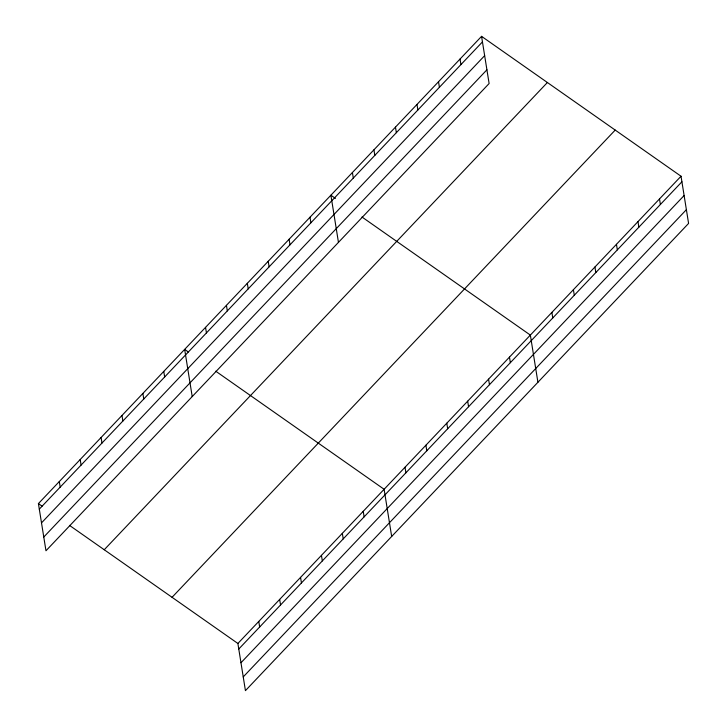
<?xml version="1.0" encoding="UTF-8"?>
<svg xmlns="http://www.w3.org/2000/svg" width="727" height="727" viewBox="0 0 727 727"><rect width="100%" height="100%" fill="white"/><g stroke="black" fill="none" stroke-linecap="round" stroke-linejoin="round"><path stroke-width="1.09" d="M481.565 36.35L489.117 83.532L45.974 550.766L38.413 503.584L481.565 36.35L681.026 176.234L688.587 223.416L245.435 690.65L237.883 643.468L69.501 525.385M39.303 509.145L482.455 41.902M41.503 522.877L484.655 55.643M43.774 537.035L486.917 69.801M104.243 549.748L547.386 82.514M172.054 597.303L615.206 130.069M237.883 643.468L681.026 176.234M238.774 649.02L681.917 181.786M240.973 662.76L684.116 195.527M243.236 676.91L686.388 209.676M335.465 198.416L330.894 195.209L338.455 242.391M361.973 217.01L530.356 335.092L537.916 382.275M188.311 351.959L184.658 349.396L192.21 396.578M215.737 371.197L384.12 489.28L391.671 536.462M38.413 503.584L42.075 506.146M659.498 198.925L660.389 204.487M637.979 221.617L638.869 227.178M616.451 244.317L617.341 249.87M594.931 267.009L595.822 272.561M573.403 289.7L574.294 295.262M551.884 312.401L552.774 317.953M509.463 357.121L510.354 362.673M460.037 59.041L460.927 64.603M488.571 379.149L489.462 384.701M438.517 81.742L439.408 87.295M467.679 401.168L468.57 406.729M416.989 104.434L417.88 109.986M446.796 423.196L447.678 428.757M395.47 127.125L396.351 132.687M425.904 445.224L426.794 450.785M373.942 149.826L374.832 155.378M405.012 467.252L405.902 472.814M352.413 172.517L353.304 178.07M363.227 511.308L364.118 516.861M310.002 217.237L310.892 222.789M342.335 533.336L343.226 538.889M289.11 239.265L290 244.817M321.443 555.355L322.334 560.917M268.218 261.293L269.108 266.845M300.551 577.383L301.441 582.945M247.325 283.321L248.216 288.873M279.659 599.411L280.549 604.973M226.433 305.34L227.324 310.902M258.767 621.44L259.657 626.992M205.55 327.368L206.432 332.93M163.766 371.424L164.656 376.977M142.874 393.452L143.764 399.005M121.982 415.48L122.872 421.033M101.089 437.509L101.98 443.061M80.197 459.528L81.088 465.089M59.305 481.556L60.196 487.117"/></g></svg>
